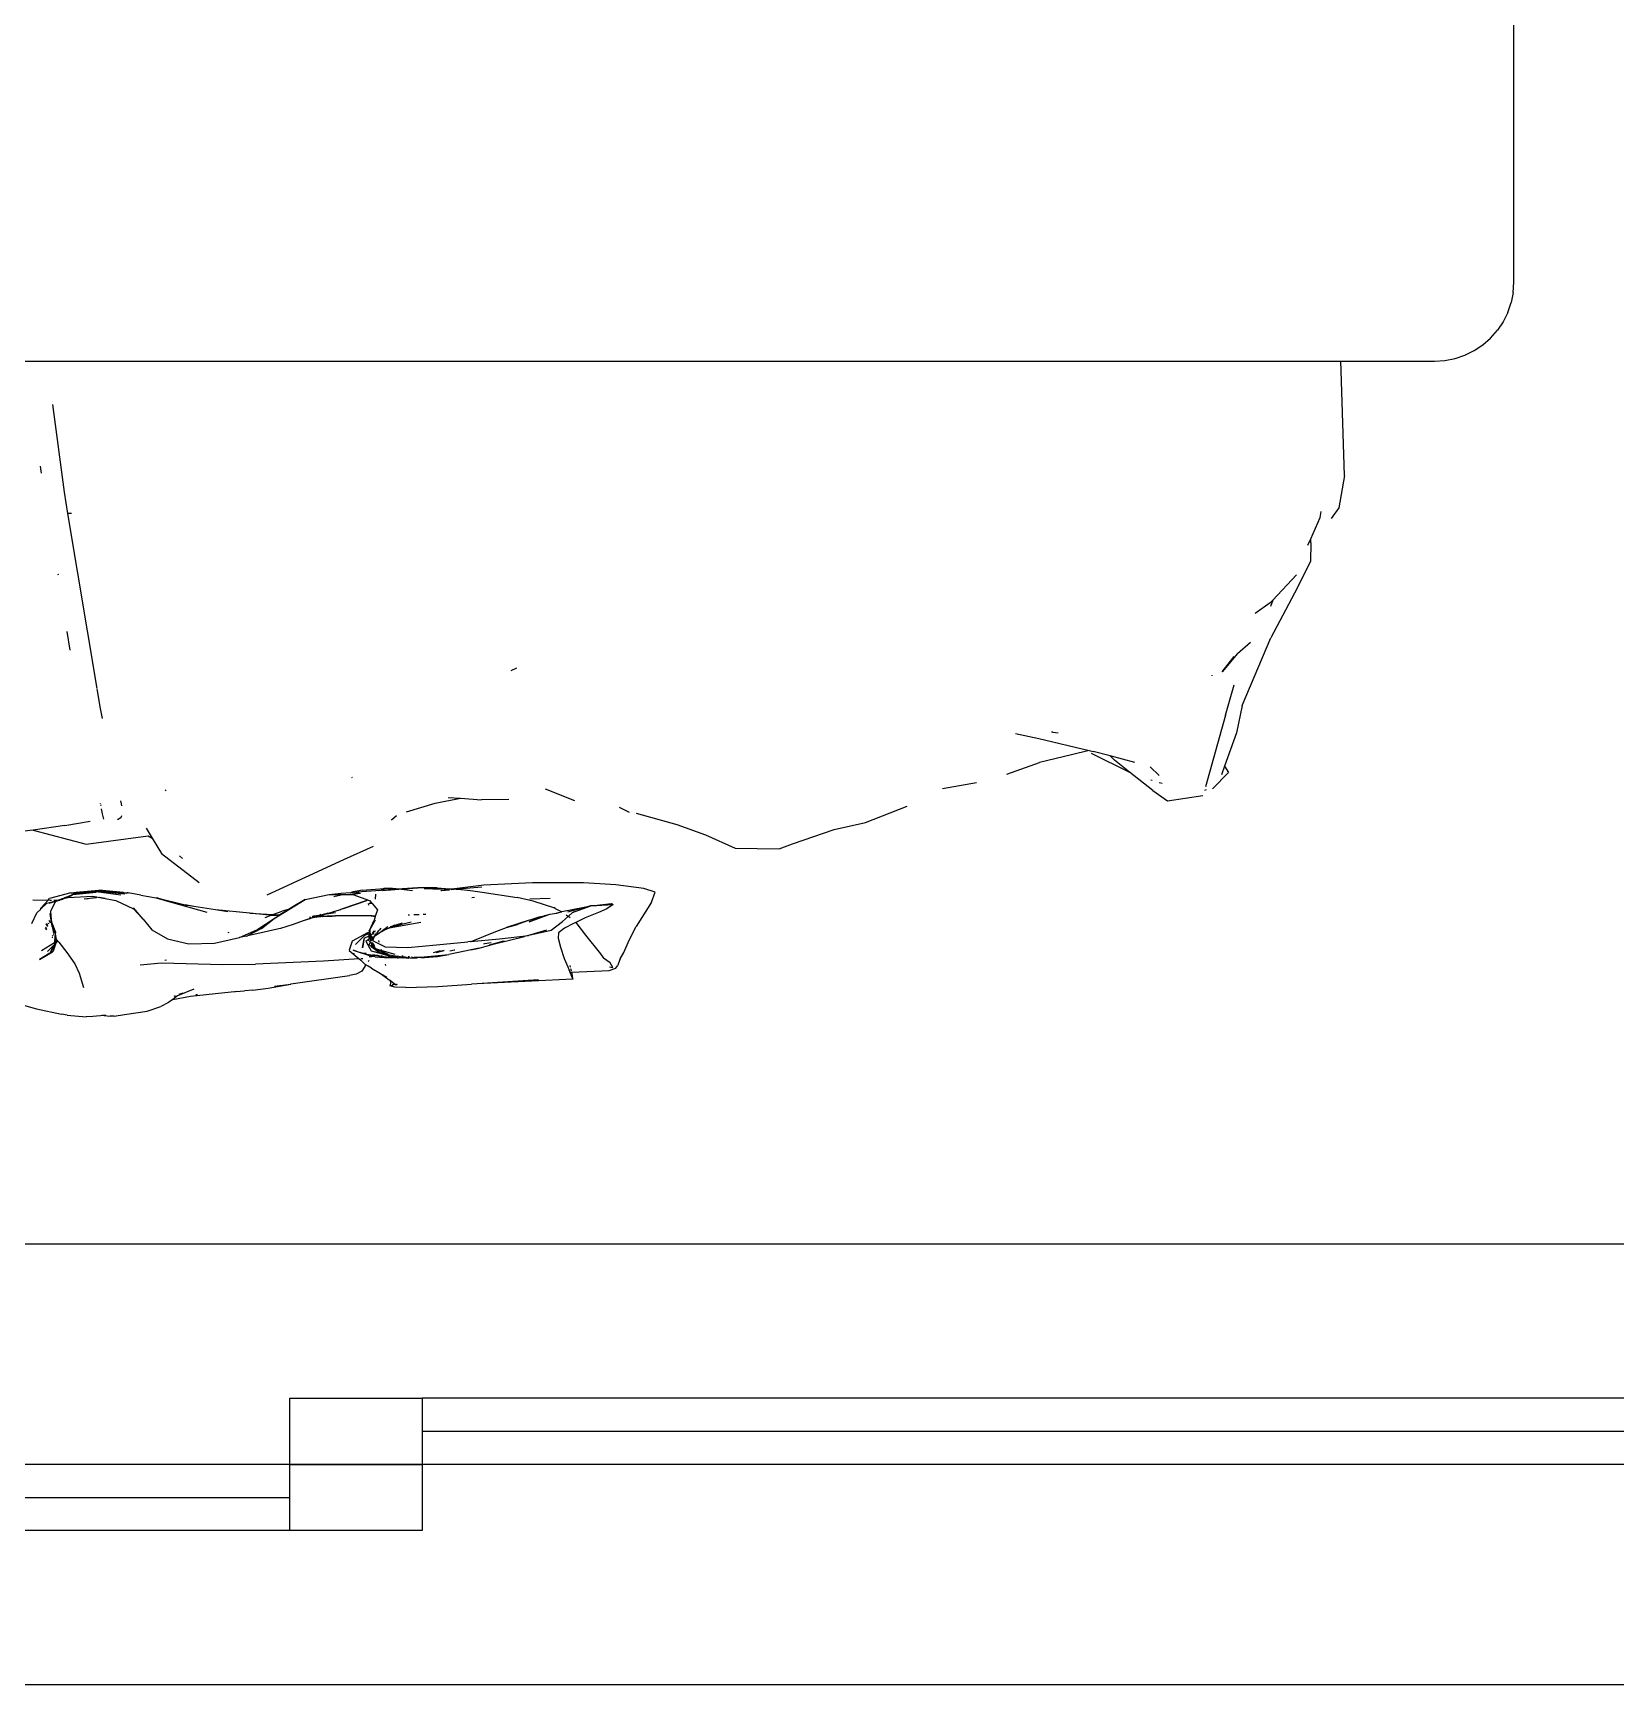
# Model space of a CAD drawing. Header units: millimetres. Extents: x -41292 to 298682, y -22072 to 33155.
# Drawn here: x 35848 to 36566, y 2681 to 3429 of the extents above; entities that cross this region are included whole.
import ezdxf

# ---------------------------------------------------------------- set-up
doc = ezdxf.new("R2010")
doc.units = ezdxf.units.MM
doc.layers.add('창호', color=4, linetype='Continuous')
doc.layers.add('틀', color=8, linetype='Continuous')

# ---------------------------------------------------------------- blocks, each defined once
blk = doc.blocks.new('AHSISHEUD')
for p, q in [((37147.05, 20964.56), (37147.05, 21392.78)), ((37146.74, 20959.87), (37145.82, 20955.27)), ((37146.74, 20959.87), (37147.05, 20964.56)), ((37144.31, 20950.82), (37142.23, 20946.61)), ((37144.31, 20950.82), (37145.82, 20955.27)), ((37142.23, 20946.61), (37139.63, 20942.71)), ((37129.09, 20933.48), (37133, 20936.08)), ((37133, 20936.08), (37136.53, 20939.18)), ((37136.53, 20939.18), (37139.63, 20942.71)), ((35982.96, 20928.67), (37059.32, 20928.67)), ((37059.32, 20928.67), (37068.6, 20928.67)), ((37068.85, 20924.38), (37068.6, 20928.67)), ((37068.6, 20928.67), (37111.13, 20928.67)), ((37111.13, 20928.67), (37115.82, 20928.98)), ((37115.82, 20928.98), (37120.43, 20929.89)), ((37120.43, 20929.89), (37124.88, 20931.4)), ((37124.88, 20931.4), (37129.09, 20933.48)), ((37070.3, 20876.83), (37068.85, 20924.38)), ((36489.82, 20869.32), (36484.57, 20909.06)), ((36479.42, 20877.89), (36479, 20881.14)), ((37070.3, 20876.83), (37067.76, 20862.29)), ((36491.42, 20859.68), (36489.82, 20869.32)), ((37067.76, 20862.29), (37064.2, 20857.37)), ((36493.06, 20859.68), (36491.42, 20859.68)), ((36504.64, 20780.32), (36491.42, 20859.68)), ((37054.96, 20848.23), (37059.3, 20857.79)), ((37059.3, 20857.79), (37059.72, 20860.58)), ((37053.64, 20845.34), (37054.96, 20848.23)), ((37055.02, 20846.43), (37054.9, 20838.03)), ((37055.02, 20846.43), (37054.96, 20848.23)), ((36487.13, 20831.67), (36487.05, 20832.19)), ((37048.52, 20831.84), (37037.83, 20820.42)), ((37054.9, 20838.03), (37048.94, 20826.05)), ((37048.94, 20826.05), (37036.95, 20803.31)), ((37036.63, 20819.15), (37029.77, 20814.37)), ((37037.83, 20820.42), (37036.63, 20819.15)), ((37037.83, 20820.42), (37036.78, 20817.52)), ((36492.46, 20797.72), (36491.13, 20806.2)), ((37021.8, 20796.25), (37027.64, 20801.39)), ((37023.9, 20772.65), (37036.95, 20803.31)), ((37021.73, 20796.13), (37014.83, 20787.85)), ((37014.83, 20787.85), (37020.23, 20794.87)), ((37021.73, 20796.13), (37021.8, 20796.25)), ((36692.48, 20788.46), (36694.98, 20789.65)), ((37010.23, 20786.08), (37010.34, 20786.39)), ((36504.78, 20779.49), (36504.69, 20780.02)), ((36506.02, 20772.05), (36504.78, 20779.49)), ((37016.32, 20768.27), (37020.31, 20782.02)), ((36507.19, 20766.78), (36506.02, 20772.05)), ((37023.9, 20772.65), (37021.39, 20760.26)), ((37016.32, 20768.27), (37007.24, 20735.72)), ((36921.14, 20759.9), (36931.74, 20757.69)), ((36931.74, 20757.69), (36954.48, 20752.27)), ((36938.09, 20760.61), (36937.49, 20760.58)), ((36938.09, 20760.61), (36940.43, 20760.22)), ((37021.39, 20760.26), (37015.93, 20745.07)), ((36946.46, 20750.33), (36931.96, 20746.75)), ((36954.48, 20752.27), (36946.46, 20750.33)), ((36954.48, 20752.27), (36956.4, 20751.82)), ((36955.39, 20751.09), (36972.8, 20742.49)), ((36963.98, 20749.81), (36956.4, 20751.82)), ((36963.98, 20749.81), (36966.04, 20747.82)), ((36975.19, 20746.84), (36963.98, 20749.81)), ((36917.15, 20741.53), (36931.96, 20746.75)), ((36972.8, 20742.49), (36966.04, 20747.82)), ((36983.41, 20734.11), (36972.8, 20742.49)), ((36982.12, 20744.81), (36986.28, 20740.88)), ((37017.71, 20742.3), (37010.37, 20734.82)), ((37015.93, 20745.07), (37014.52, 20741.14)), ((37015.93, 20745.07), (37017.71, 20742.3)), ((36535.55, 20734.37), (36536.02, 20734.12)), ((36620.16, 20739.96), (36620.53, 20740.11)), ((36707.82, 20734.86), (36721.21, 20729.51)), ((36887.94, 20734.95), (36903.48, 20737.69)), ((36982.54, 20738.9), (36983.11, 20738.73)), ((36983.41, 20734.11), (36989.97, 20729.45)), ((36986.31, 20737.8), (36987.55, 20737.43)), ((37007.63, 20734.37), (37006.74, 20734.15)), ((36506.24, 20728.1), (36506.2, 20728.28)), ((36506.44, 20727.11), (36506.32, 20727.68)), ((36515.75, 20728.13), (36515.46, 20729.42)), ((36515.95, 20727.2), (36515.75, 20728.13)), ((36644.95, 20724.46), (36657.94, 20728.37)), ((36657.94, 20728.37), (36669.39, 20730.56)), ((36663.81, 20730.97), (36669.39, 20730.56)), ((36669.39, 20730.56), (36679.04, 20729.85)), ((36691.31, 20730.07), (36679.04, 20729.85)), ((36741.46, 20726.6), (36745.87, 20724.32)), ((36853.05, 20719.63), (36872.04, 20726.97)), ((36989.97, 20729.45), (37006.01, 20731.83)), ((36490.08, 20718.26), (36501.45, 20720.28)), ((36507.19, 20723.57), (36506.73, 20725.76)), ((36507.7, 20721.13), (36507.19, 20723.57)), ((36515.5, 20721.76), (36513.99, 20720.76)), ((36515.75, 20722.66), (36515.5, 20721.76)), ((36640.48, 20722.69), (36638.23, 20720.6)), ((36638.63, 20721.06), (36638.23, 20720.6)), ((36749.15, 20723.78), (36767.57, 20718.72)), ((36767.57, 20718.72), (36780.47, 20714.05)), ((36838.82, 20716.48), (36853.05, 20719.63)), ((36475.68, 20716.18), (36471.77, 20715.61)), ((36490.08, 20718.26), (36475.68, 20716.18)), ((36475.68, 20716.18), (36499.78, 20709.82)), ((36499.78, 20709.82), (36527.83, 20713.61)), ((36526.91, 20716.99), (36529.66, 20712.5)), ((36527.83, 20713.61), (36529.66, 20712.5)), ((36529.66, 20712.5), (36533.93, 20705.53)), ((36780.47, 20714.05), (36793.96, 20708)), ((36820.04, 20710), (36838.82, 20716.48)), ((36533.93, 20705.53), (36550.93, 20692.43)), ((36543.42, 20703.34), (36542.04, 20704.53)), ((36616.54, 20702.87), (36630.02, 20708.9)), ((36793.96, 20708), (36813.97, 20707.64)), ((36813.97, 20707.64), (36820.04, 20710)), ((36581.74, 20686.76), (36616.54, 20702.87)), ((36505.08, 20688.57), (36493.16, 20687.62)), ((36495.23, 20687.97), (36505.43, 20688.88)), ((36495.23, 20687.97), (36505.29, 20688.76)), ((36501, 20688.18), (36505.08, 20688.57)), ((36505.16, 20688.57), (36505.03, 20688.47)), ((36505.08, 20688.57), (36505.16, 20688.57)), ((36505.2, 20688.59), (36505.16, 20688.57)), ((36505.2, 20688.59), (36518.09, 20687.51)), ((36505.2, 20688.59), (36508.5, 20688.21)), ((36516.58, 20687.89), (36505.43, 20688.88)), ((36624.81, 20688.88), (36620.15, 20687.98)), ((36624.57, 20688.27), (36631.01, 20688.81)), ((36624.81, 20688.88), (36634.86, 20689.75)), ((36631.01, 20688.81), (36633.66, 20689)), ((36632.42, 20688.76), (36632.35, 20688.76)), ((36632.42, 20688.76), (36633.54, 20688.92)), ((36633.28, 20688.73), (36633.23, 20688.73)), ((36639.8, 20689.37), (36633.28, 20688.73)), ((36633.54, 20688.92), (36633.28, 20688.73)), ((36633.54, 20688.92), (36634.61, 20689.07)), ((36633.66, 20689), (36633.54, 20688.92)), ((36634.86, 20689.75), (36633.66, 20689)), ((36633.66, 20689), (36634.61, 20689.07)), ((36634.05, 20688.71), (36639.8, 20689.37)), ((36634.61, 20689.07), (36639.8, 20689.37)), ((36638.66, 20689.63), (36634.86, 20689.75)), ((36636.08, 20688.89), (36639.8, 20689.37)), ((36636.08, 20688.89), (36641.55, 20689.32)), ((36640.29, 20689.46), (36638.66, 20689.63)), ((36640.29, 20689.46), (36639.8, 20689.37)), ((36640.63, 20689.42), (36639.8, 20689.37)), ((36640.36, 20689.45), (36640.29, 20689.46)), ((36640.36, 20689.45), (36641.3, 20689.56)), ((36640.63, 20689.42), (36640.36, 20689.45)), ((36650.03, 20689.98), (36640.63, 20689.42)), ((36641.55, 20689.32), (36640.63, 20689.42)), ((36641.3, 20689.56), (36650.03, 20689.98)), ((36641.55, 20689.32), (36650.03, 20689.98)), ((36647.71, 20688.65), (36641.55, 20689.32)), ((36658.9, 20689.92), (36650.03, 20689.98)), ((36656.93, 20689.6), (36653.01, 20689.51)), ((36661.7, 20689.47), (36653.01, 20689.51)), ((36656.93, 20689.6), (36661.29, 20689.53)), ((36658.9, 20689.92), (36666.46, 20689.44)), ((36660.83, 20688.68), (36660.57, 20688.66)), ((36663.94, 20689.1), (36660.83, 20688.68)), ((36664.53, 20689), (36660.83, 20688.68)), ((36661.84, 20689.52), (36666.46, 20689.44)), ((36666.46, 20689.44), (36662.29, 20689.46)), ((36666.46, 20689.44), (36664.45, 20689.17)), ((36668.03, 20689.31), (36665.22, 20689.07)), ((36666.46, 20689.44), (36666.73, 20689.48)), ((36679.98, 20691.27), (36666.73, 20689.48)), ((36666.73, 20689.48), (36667.46, 20689.43)), ((36667.46, 20689.43), (36668.35, 20689.34)), ((36679.13, 20690.29), (36668.35, 20689.34)), ((36668.35, 20689.34), (36674.02, 20688.73)), ((36674.02, 20688.73), (36679.22, 20688.08)), ((36702.11, 20692.3), (36679.98, 20691.27)), ((36725.2, 20692.2), (36702.11, 20692.3)), ((36739.92, 20691.42), (36725.2, 20692.2)), ((36752.63, 20689.61), (36739.92, 20691.42)), ((36757.68, 20688.06), (36752.63, 20689.61)), ((36475.55, 20684.5), (36482.5, 20684.44)), ((36479.18, 20680.41), (36481.9, 20682.98)), ((36479.2, 20680.82), (36482.5, 20684.44)), ((36481.9, 20682.98), (36486.14, 20684.17)), ((36482.5, 20684.44), (36483.08, 20685.08)), ((36482.5, 20684.44), (36482.61, 20684.44)), ((36482.87, 20683.06), (36489, 20684.92)), ((36482.87, 20683.06), (36486.14, 20684.17)), ((36492.83, 20687.75), (36483.08, 20685.08)), ((36483.15, 20684.43), (36483.99, 20684.42)), ((36485.7, 20683.61), (36483.47, 20679.21)), ((36484.98, 20684.42), (36486.8, 20684.4)), ((36485.7, 20683.61), (36485.12, 20683.38)), ((36487.66, 20684.39), (36485.7, 20683.61)), ((36486.14, 20684.17), (36486.8, 20684.4)), ((36486.8, 20684.4), (36489.82, 20685.43)), ((36486.8, 20684.4), (36489.48, 20685.11)), ((36489, 20684.92), (36487.66, 20684.39)), ((36487.66, 20684.39), (36487.8, 20684.39)), ((36489, 20684.92), (36489.48, 20685.11)), ((36493.2, 20686.58), (36489.48, 20685.11)), ((36489.48, 20685.11), (36491.36, 20685.64)), ((36489.82, 20685.43), (36493.27, 20686.89)), ((36490.76, 20685.75), (36489.82, 20685.43)), ((36490.76, 20685.75), (36493.55, 20686.92)), ((36490.76, 20685.75), (36493.2, 20686.58)), ((36491.36, 20685.64), (36502.79, 20686.21)), ((36492.83, 20687.75), (36492.87, 20687.76)), ((36492.87, 20687.76), (36493, 20687.79)), ((36493, 20687.79), (36495.23, 20687.97)), ((36501, 20688.18), (36493.16, 20687.62)), ((36493.2, 20686.58), (36493.55, 20686.92)), ((36493.27, 20686.89), (36493.55, 20686.92)), ((36505.03, 20688.47), (36493.47, 20687.45)), ((36493.47, 20687.45), (36501, 20688.18)), ((36493.55, 20686.92), (36493.59, 20686.94)), ((36504.27, 20688.17), (36493.59, 20686.94)), ((36493.59, 20686.94), (36504.18, 20688.08)), ((36498.82, 20684.93), (36504.33, 20685.54)), ((36504.33, 20685.54), (36499.7, 20684.89)), ((36505.03, 20688.47), (36501, 20688.18)), ((36502.79, 20686.21), (36508.31, 20685.13)), ((36515.42, 20686.71), (36504.27, 20688.17)), ((36504.54, 20685.54), (36504.33, 20685.54)), ((36506.74, 20688.34), (36505.03, 20688.47)), ((36508.31, 20685.13), (36505.53, 20685.58)), ((36506.74, 20688.34), (36507.65, 20688.22)), ((36508.31, 20685.13), (36513.17, 20684.19)), ((36518.09, 20687.51), (36508.5, 20688.21)), ((36508.5, 20688.21), (36517.25, 20687.29)), ((36513.17, 20684.19), (36521.19, 20680.42)), ((36516.58, 20687.89), (36518.4, 20687.78)), ((36518.71, 20687.7), (36518.35, 20687.73)), ((36518.4, 20687.78), (36518.71, 20687.7)), ((36524.54, 20686.66), (36518.71, 20687.7)), ((36524.54, 20686.66), (36531.38, 20685.43)), ((36531.38, 20685.43), (36531.74, 20685.39)), ((36531.38, 20685.43), (36537.58, 20683.67)), ((36531.74, 20685.39), (36544.59, 20682.34)), ((36537.58, 20683.67), (36531.74, 20685.39)), ((36537.77, 20683.61), (36537.58, 20683.67)), ((36537.77, 20683.61), (36538.05, 20683.58)), ((36538.05, 20683.58), (36538.26, 20683.52)), ((36538.26, 20683.52), (36554.41, 20678.89)), ((36540.65, 20683.08), (36538.26, 20683.52)), ((36541.16, 20682.95), (36540.65, 20683.08)), ((36548.52, 20681.59), (36544.59, 20682.34)), ((36544.59, 20682.34), (36545.79, 20682.05)), ((36548.52, 20681.59), (36545.79, 20682.05)), ((36558.28, 20680.06), (36548.52, 20681.59)), ((36585, 20676.02), (36599.06, 20684.68)), ((36599.06, 20684.68), (36592.72, 20680.97)), ((36599.06, 20684.68), (36609.85, 20686.93)), ((36609.85, 20686.93), (36615.33, 20687.51)), ((36609.85, 20686.93), (36619.6, 20686.96)), ((36612.08, 20686.1), (36615.29, 20686.85)), ((36615.33, 20687.51), (36619.65, 20687.87)), ((36626.91, 20684.25), (36615.92, 20680.47)), ((36617.34, 20680.88), (36626.91, 20684.25)), ((36619.63, 20686.97), (36619.6, 20686.96)), ((36619.63, 20686.97), (36624.18, 20687.6)), ((36623.03, 20687.51), (36619.63, 20686.97)), ((36619.63, 20686.97), (36620.62, 20686.97)), ((36619.65, 20687.87), (36624.57, 20688.27)), ((36619.65, 20687.87), (36620.15, 20687.98)), ((36620.62, 20686.97), (36628.23, 20684.28)), ((36623.7, 20687.6), (36623.03, 20687.51)), ((36627.94, 20682.18), (36627.77, 20682.82)), ((36629.38, 20682.89), (36627.96, 20682.9)), ((36628.12, 20682.98), (36629.07, 20683.15)), ((36628.23, 20684.28), (36629.16, 20683.16)), ((36629.07, 20683.15), (36629.16, 20683.16)), ((36629.16, 20683.16), (36629.38, 20682.89)), ((36629.38, 20682.89), (36631.75, 20680)), ((36630.93, 20687.06), (36630.75, 20684.88)), ((36674.52, 20685.65), (36675.87, 20685.71)), ((36679.22, 20688.08), (36695.1, 20685.57)), ((36702.4, 20683.95), (36695.1, 20685.57)), ((36710.12, 20685.17), (36700.93, 20684.88)), ((36712.15, 20680.79), (36702.4, 20683.95)), ((36712.4, 20680.66), (36712.27, 20681.2)), ((36725.45, 20681.12), (36715.37, 20679.09)), ((36719.72, 20679.58), (36725.45, 20681.12)), ((36720.29, 20678.8), (36728.52, 20681.88)), ((36726.15, 20681.26), (36725.45, 20681.12)), ((36726.15, 20681.26), (36728.6, 20681.97)), ((36728.52, 20681.88), (36738.62, 20682.42)), ((36728.52, 20681.88), (36729.99, 20682.03)), ((36728.6, 20681.97), (36729.99, 20682.03)), ((36729.99, 20682.03), (36737.86, 20682.85)), ((36729.99, 20682.03), (36738.62, 20682.42)), ((36738.62, 20682.42), (36735.83, 20680.5)), ((36737.86, 20682.85), (36738.62, 20682.42)), ((36756.1, 20683.51), (36749.18, 20672.47)), ((36756.1, 20683.51), (36757.68, 20688.06)), ((36475, 20673.78), (36477.4, 20678.72)), ((36477.4, 20678.72), (36479.09, 20680.32)), ((36479.01, 20680), (36479.09, 20680.32)), ((36479.09, 20680.32), (36479.2, 20680.82)), ((36479.09, 20680.32), (36479.18, 20680.41)), ((36479.16, 20680.12), (36479.18, 20680.41)), ((36479.18, 20680.41), (36479.2, 20680.82)), ((36479.82, 20680.67), (36479.83, 20680.64)), ((36481.48, 20673.63), (36482.2, 20672.48)), ((36482.35, 20672.94), (36481.73, 20673.84)), ((36482.44, 20673.9), (36482.58, 20673.64)), ((36482.53, 20673.91), (36482.48, 20673.9)), ((36482.53, 20673.91), (36482.62, 20673.75)), ((36482.61, 20673.71), (36482.62, 20673.75)), ((36483.52, 20674.1), (36482.91, 20675.23)), ((36482.91, 20675.23), (36483.45, 20674.09)), ((36483.35, 20678.39), (36483.33, 20678.31)), ((36483.95, 20674.2), (36483.33, 20678.31)), ((36483.33, 20678.31), (36483.82, 20675.62)), ((36483.47, 20679.21), (36483.82, 20675.62)), ((36483.82, 20675.62), (36483.95, 20674.2)), ((36483.82, 20675.62), (36483.96, 20674.75)), ((36483.96, 20674.75), (36483.95, 20674.2)), ((36484.34, 20672.61), (36483.95, 20674.2)), ((36485.92, 20669.7), (36483.96, 20674.75)), ((36483.96, 20674.75), (36484.48, 20672.35)), ((36525.51, 20675.74), (36521.19, 20680.87)), ((36521.19, 20680.42), (36525.51, 20675.74)), ((36525.51, 20675.74), (36529.53, 20670.97)), ((36564.01, 20679.16), (36558.28, 20680.06)), ((36573.89, 20678.49), (36558.28, 20680.06)), ((36582.73, 20677.6), (36573.89, 20678.49)), ((36573.89, 20678.49), (36584.4, 20677.87)), ((36577.09, 20670.98), (36585, 20676.02)), ((36577.9, 20671.35), (36585, 20676.02)), ((36579.21, 20671.56), (36585, 20676.02)), ((36580.84, 20676.6), (36583.6, 20677.58)), ((36582.73, 20677.6), (36583.6, 20677.58)), ((36583.6, 20677.58), (36584.4, 20677.87)), ((36583.6, 20677.58), (36587.31, 20677.5)), ((36584.4, 20677.87), (36588.63, 20679.37)), ((36584.4, 20677.87), (36587.59, 20677.68)), ((36587.31, 20677.5), (36585, 20676.02)), ((36587.31, 20677.5), (36587.59, 20677.68)), ((36591.81, 20680.39), (36587.59, 20677.68)), ((36591.81, 20680.39), (36588.63, 20679.37)), ((36592.72, 20680.97), (36591.81, 20680.39)), ((36598.12, 20674.96), (36593.58, 20673.33)), ((36602.7, 20676.6), (36598.12, 20674.96)), ((36601.16, 20675.96), (36598.12, 20674.96)), ((36601.53, 20676.52), (36600.97, 20676.49)), ((36601.44, 20676.04), (36601.16, 20675.96)), ((36603.82, 20676.67), (36601.44, 20676.04)), ((36603.42, 20676.65), (36601.44, 20676.04)), ((36602.25, 20677.03), (36602.22, 20677.02)), ((36602.25, 20677.03), (36602.33, 20677.03)), ((36602.73, 20677.1), (36602.33, 20677.03)), ((36602.33, 20677.03), (36603.33, 20677.04)), ((36602.4, 20677.09), (36602.43, 20677.11)), ((36602.43, 20677.11), (36602.73, 20677.1)), ((36602.55, 20677.16), (36602.62, 20677.17)), ((36602.57, 20677.17), (36602.62, 20677.17)), ((36602.62, 20677.17), (36604.68, 20677.42)), ((36602.62, 20677.17), (36602.73, 20677.1)), ((36603.92, 20677.04), (36602.7, 20676.6)), ((36603.23, 20676.63), (36602.7, 20676.6)), ((36602.73, 20677.1), (36603.01, 20677.1)), ((36602.8, 20677.26), (36605.4, 20677.62)), ((36603.15, 20677.12), (36603.01, 20677.1)), ((36603.15, 20677.12), (36603.35, 20677.15)), ((36603.35, 20677.15), (36603.44, 20677.15)), ((36603.42, 20676.65), (36604.94, 20677.11)), ((36603.82, 20676.67), (36603.42, 20676.65)), ((36603.47, 20677.17), (36603.44, 20677.15)), ((36603.44, 20677.15), (36603.54, 20677.1)), ((36603.64, 20677.17), (36603.47, 20677.17)), ((36603.54, 20677.1), (36603.67, 20677.13)), ((36603.64, 20677.17), (36603.79, 20677.17)), ((36603.67, 20677.13), (36603.64, 20677.17)), ((36610.54, 20677.11), (36603.82, 20676.67)), ((36604.04, 20676.73), (36603.82, 20676.67)), ((36604.06, 20677.09), (36603.92, 20677.04)), ((36603.92, 20677.04), (36604.48, 20677.04)), ((36604.04, 20676.73), (36605.15, 20677.08)), ((36604.06, 20677.09), (36604.27, 20677.17)), ((36604.06, 20677.09), (36604.48, 20677.04)), ((36605.14, 20677.48), (36604.27, 20677.17)), ((36604.27, 20677.17), (36604.65, 20677.16)), ((36604.61, 20677.08), (36604.27, 20677.17)), ((36604.48, 20677.04), (36604.61, 20677.08)), ((36604.7, 20677.11), (36604.61, 20677.08)), ((36604.65, 20677.16), (36604.88, 20677.17)), ((36604.65, 20677.16), (36604.86, 20677.16)), ((36605.19, 20677.18), (36604.94, 20677.11)), ((36605.15, 20677.08), (36604.94, 20677.11)), ((36605.65, 20677.66), (36605.14, 20677.48)), ((36605.14, 20677.48), (36605.9, 20677.57)), ((36605.22, 20677.1), (36605.15, 20677.08)), ((36607.58, 20678.05), (36605.19, 20677.18)), ((36605.19, 20677.18), (36605.42, 20677.16)), ((36605.22, 20677.1), (36605.42, 20677.16)), ((36606.92, 20677.06), (36605.22, 20677.1)), ((36605.42, 20677.16), (36605.52, 20677.19)), ((36605.52, 20677.19), (36607.57, 20677.83)), ((36605.52, 20677.19), (36612.42, 20677.42)), ((36605.52, 20677.19), (36610.54, 20677.11)), ((36606.15, 20677.84), (36605.65, 20677.66)), ((36605.65, 20677.66), (36606.71, 20677.81)), ((36605.9, 20677.57), (36606.71, 20677.81)), ((36606.31, 20677.64), (36605.9, 20677.57)), ((36607.58, 20678.05), (36606.71, 20677.81)), ((36606.92, 20677.06), (36610.54, 20677.11)), ((36607.57, 20677.83), (36607.09, 20677.76)), ((36607.57, 20677.83), (36614.99, 20680.15)), ((36612.74, 20678.65), (36607.57, 20677.83)), ((36607.58, 20678.05), (36609.5, 20678.67)), ((36610.54, 20677.11), (36610.63, 20677.11)), ((36610.63, 20677.11), (36611.13, 20677.15)), ((36611.13, 20677.15), (36611.17, 20677.16)), ((36611.17, 20677.16), (36611.25, 20677.15)), ((36611.25, 20677.15), (36612.7, 20677.25)), ((36617.99, 20677.23), (36611.25, 20677.15)), ((36612.45, 20679.47), (36615.13, 20680.24)), ((36621.17, 20677.3), (36612.7, 20677.25)), ((36615.13, 20680.24), (36614.99, 20680.15)), ((36615.92, 20680.47), (36615.13, 20680.24)), ((36615.92, 20680.47), (36617.34, 20680.88)), ((36621.17, 20677.3), (36617.99, 20677.23)), ((36622.11, 20677.29), (36621.17, 20677.3)), ((36622.89, 20677.31), (36622.11, 20677.29)), ((36629.3, 20677.35), (36622.89, 20677.31)), ((36628.28, 20670.9), (36630.91, 20675.42)), ((36628.28, 20670.9), (36630.24, 20675.29)), ((36629.3, 20677.35), (36629.26, 20677.49)), ((36629.46, 20676.77), (36629.3, 20677.35)), ((36629.37, 20677.35), (36629.3, 20677.35)), ((36629.37, 20677.35), (36630.14, 20677.37)), ((36630.14, 20677.52), (36630.14, 20677.48)), ((36630.14, 20677.48), (36630.14, 20677.37)), ((36630.14, 20677.37), (36630.91, 20677.39)), ((36630.14, 20677.37), (36630.14, 20676.78)), ((36630.91, 20677.39), (36630.24, 20675.29)), ((36631.75, 20680), (36630.91, 20677.39)), ((36637.03, 20671.9), (36651.44, 20674.37)), ((36643.05, 20673.92), (36637.77, 20672.28)), ((36647.02, 20674.35), (36638.75, 20672.38)), ((36643.05, 20673.92), (36638.75, 20672.38)), ((36647.02, 20674.35), (36639.15, 20672.39)), ((36645.79, 20677.8), (36646.37, 20677.82)), ((36648.24, 20677.87), (36650.68, 20677.94)), ((36652.49, 20677.99), (36653.77, 20678.03)), ((36700.65, 20675.28), (36690.29, 20672.02)), ((36700.65, 20675.28), (36695.25, 20673.44)), ((36700.63, 20674.53), (36710.03, 20678.08)), ((36708.03, 20677.4), (36700.63, 20674.53)), ((36700.65, 20675.28), (36705.19, 20676.82)), ((36705.19, 20676.82), (36708.03, 20677.4)), ((36708.03, 20677.4), (36710.03, 20678.08)), ((36710.03, 20678.08), (36713.05, 20678.53)), ((36710.54, 20670.84), (36715.75, 20674.71)), ((36712.15, 20680.79), (36712.4, 20680.66)), ((36712.4, 20680.66), (36715.37, 20679.09)), ((36713.2, 20678.57), (36713.05, 20678.53)), ((36713.2, 20678.57), (36715.19, 20679.05)), ((36714.62, 20678.78), (36713.2, 20678.57)), ((36714.62, 20678.78), (36714.65, 20678.79)), ((36715.37, 20679.09), (36715.19, 20679.05)), ((36715.75, 20674.71), (36718.4, 20677.1)), ((36720.66, 20673.83), (36716.63, 20671.69)), ((36717.42, 20677.77), (36718.01, 20677.37)), ((36718.19, 20679.17), (36719.72, 20679.58)), ((36718.4, 20677.1), (36720.29, 20678.8)), ((36718.4, 20677.1), (36719.13, 20676.6)), ((36719.72, 20679.58), (36721.04, 20679.78)), ((36721.73, 20674.33), (36720.66, 20673.83)), ((36724.44, 20675.59), (36721.73, 20674.33)), ((36721.73, 20674.33), (36726.09, 20668.55)), ((36725.96, 20676.36), (36724.44, 20675.59)), ((36728.22, 20677.23), (36725.96, 20676.36)), ((36732.07, 20678.85), (36728.22, 20677.23)), ((36735.83, 20680.5), (36732.07, 20678.85)), ((36481.27, 20671.56), (36481.69, 20670.98)), ((36481.72, 20671.05), (36481.28, 20671.64)), ((36481.33, 20672.17), (36481.33, 20672.11)), ((36481.87, 20671.51), (36481.33, 20672.11)), ((36481.33, 20672.11), (36481.89, 20671.56)), ((36484.24, 20667.42), (36484.35, 20667.27)), ((36484.4, 20667.42), (36484.29, 20667.57)), ((36484.48, 20672.35), (36484.34, 20672.61)), ((36484.53, 20671.83), (36484.34, 20672.61)), ((36485.66, 20670.19), (36484.48, 20672.35)), ((36484.48, 20672.35), (36484.65, 20671.58)), ((36484.49, 20668.26), (36484.61, 20668.01)), ((36484.66, 20668.14), (36484.51, 20668.33)), ((36484.53, 20671.83), (36484.65, 20671.58)), ((36485.11, 20669.41), (36484.53, 20671.83)), ((36484.72, 20668.32), (36484.56, 20668.5)), ((36484.74, 20668.37), (36484.58, 20668.55)), ((36484.65, 20671.58), (36485.44, 20669.91)), ((36484.65, 20671.58), (36485.11, 20669.41)), ((36484.73, 20669.08), (36484.89, 20668.78)), ((36484.77, 20669.2), (36484.89, 20668.78)), ((36485.05, 20669.38), (36485.08, 20669.31)), ((36485.44, 20669.91), (36485.44, 20669.53)), ((36485.49, 20665.95), (36485.54, 20666.08)), ((36485.51, 20666.14), (36485.58, 20666.45)), ((36485.51, 20666.14), (36485.54, 20666.08)), ((36485.54, 20666.08), (36485.72, 20665.71)), ((36485.55, 20666.52), (36485.64, 20667.29)), ((36485.55, 20666.52), (36485.58, 20666.45)), ((36485.58, 20666.45), (36485.88, 20665.41)), ((36485.65, 20667.33), (36485.64, 20667.29)), ((36485.7, 20667.27), (36485.64, 20667.29)), ((36485.65, 20667.36), (36485.7, 20667.67)), ((36485.65, 20667.36), (36485.65, 20667.33)), ((36485.7, 20667.27), (36485.65, 20667.33)), ((36485.75, 20669.64), (36485.66, 20670.19)), ((36485.69, 20667.71), (36485.85, 20669.08)), ((36485.69, 20667.71), (36485.7, 20667.67)), ((36485.7, 20667.67), (36485.98, 20666.94)), ((36485.75, 20667.17), (36485.7, 20667.27)), ((36485.98, 20666.94), (36485.75, 20667.17)), ((36485.75, 20667.17), (36486.26, 20666.22)), ((36485.85, 20669.08), (36485.92, 20669.7)), ((36486.25, 20666.64), (36485.85, 20669.08)), ((36485.98, 20666.94), (36486.01, 20666.89)), ((36486.25, 20666.64), (36486.01, 20666.89)), ((36486.01, 20666.89), (36486.26, 20666.22)), ((36486.26, 20666.61), (36486.25, 20666.64)), ((36487.31, 20665.43), (36486.26, 20666.61)), ((36486.35, 20666.06), (36486.26, 20666.61)), ((36486.26, 20666.22), (36486.35, 20666.06)), ((36529.53, 20670.97), (36536.62, 20666.92)), ((36536.62, 20666.92), (36546.24, 20664.59)), ((36557.86, 20664.97), (36569.18, 20667.43)), ((36563.87, 20669.58), (36563.79, 20669.55)), ((36564.4, 20669.71), (36564.02, 20669.56)), ((36569.26, 20667.47), (36569.18, 20667.43)), ((36569.26, 20667.47), (36577.09, 20670.98)), ((36572.27, 20668.13), (36569.26, 20667.47)), ((36572.27, 20668.13), (36572.79, 20668.25)), ((36579.21, 20671.56), (36572.79, 20668.25)), ((36578.43, 20669.48), (36572.79, 20668.25)), ((36575.81, 20670.17), (36577.09, 20670.98)), ((36577.09, 20670.98), (36577.9, 20671.35)), ((36584.35, 20670.87), (36578.43, 20669.48)), ((36587.82, 20671.62), (36584.35, 20670.87)), ((36593.58, 20673.33), (36587.82, 20671.62)), ((36620.46, 20665.99), (36627.45, 20669.74)), ((36625.99, 20668.38), (36621.84, 20664.36)), ((36625.78, 20667.22), (36624.96, 20662.74)), ((36624.96, 20662.74), (36625.8, 20666.91)), ((36625.78, 20667.22), (36628.09, 20668.3)), ((36625.78, 20667.22), (36625.8, 20666.91)), ((36625.99, 20668.38), (36626, 20668.42)), ((36626.06, 20668.44), (36626, 20668.42)), ((36626.3, 20668.68), (36626.06, 20668.44)), ((36628.16, 20669.28), (36626.3, 20668.68)), ((36626.3, 20668.68), (36628.16, 20669.23)), ((36627.97, 20666.7), (36626.58, 20665.65)), ((36627.45, 20669.74), (36628.21, 20669.92)), ((36627.94, 20666.19), (36627.97, 20666.7)), ((36627.94, 20666.19), (36628.6, 20665.32)), ((36627.97, 20666.7), (36628.09, 20668.3)), ((36628.08, 20670.53), (36628.09, 20670.61)), ((36628.11, 20670.42), (36628.08, 20670.53)), ((36628.09, 20670.61), (36628.16, 20670.72)), ((36628.09, 20668.3), (36628.16, 20669.23)), ((36628.21, 20669.92), (36628.11, 20670.42)), ((36628.11, 20670.42), (36628.23, 20670.22)), ((36628.16, 20670.72), (36628.18, 20670.76)), ((36628.16, 20669.28), (36628.19, 20669.73)), ((36628.16, 20669.23), (36628.16, 20669.28)), ((36628.18, 20670.76), (36628.28, 20670.9)), ((36628.19, 20669.73), (36628.21, 20669.92)), ((36628.54, 20667.18), (36628.19, 20669.73)), ((36628.21, 20669.92), (36628.22, 20670.12)), ((36628.22, 20670.12), (36628.23, 20670.22)), ((36628.22, 20670.12), (36628.35, 20669.86)), ((36628.23, 20670.22), (36628.28, 20670.9)), ((36628.28, 20670.9), (36628.35, 20669.86)), ((36628.35, 20669.86), (36628.36, 20669.73)), ((36628.36, 20669.73), (36628.54, 20667.18)), ((36628.36, 20669.73), (36629.11, 20667.63)), ((36629.11, 20667.63), (36628.54, 20667.18)), ((36629.13, 20667.57), (36628.54, 20667.13)), ((36628.54, 20667.18), (36628.54, 20667.13)), ((36628.54, 20667.13), (36628.62, 20666.01)), ((36629.04, 20666.04), (36628.75, 20666.61)), ((36629.04, 20666.04), (36629.33, 20666.52)), ((36629.43, 20667.88), (36629.11, 20667.63)), ((36629.11, 20667.63), (36629.13, 20667.57)), ((36630.17, 20669.24), (36629.12, 20668.76)), ((36629.13, 20668.79), (36630.17, 20669.24)), ((36629.36, 20667.74), (36629.13, 20667.57)), ((36629.13, 20667.57), (36629.31, 20666.97)), ((36629.33, 20666.99), (36629.31, 20666.97)), ((36629.33, 20666.52), (36629.31, 20666.97)), ((36629.31, 20666.97), (36629.43, 20666.69)), ((36629.33, 20666.99), (36629.97, 20667.71)), ((36629.33, 20666.52), (36629.41, 20666.65)), ((36629.34, 20666.07), (36629.33, 20666.52)), ((36629.43, 20666.69), (36629.41, 20666.65)), ((36629.41, 20666.65), (36629.58, 20666.09)), ((36629.41, 20666.65), (36629.6, 20666.18)), ((36629.43, 20666.69), (36629.92, 20667.49)), ((36629.53, 20669.64), (36629.87, 20669.75)), ((36630.61, 20670.07), (36629.57, 20669.74)), ((36629.6, 20666.18), (36629.58, 20666.09)), ((36629.92, 20667.49), (36629.6, 20666.18)), ((36629.6, 20666.18), (36629.64, 20666.09)), ((36629.64, 20666.09), (36629.68, 20666.07)), ((36629.86, 20666.7), (36629.68, 20666.07)), ((36629.78, 20666.02), (36629.86, 20666.7)), ((36629.83, 20670.3), (36630.86, 20670.54)), ((36630.09, 20667.53), (36629.86, 20666.7)), ((36629.86, 20666.7), (36629.92, 20667.49)), ((36630.03, 20669.8), (36629.87, 20669.75)), ((36629.92, 20667.49), (36629.96, 20667.55)), ((36629.96, 20667.55), (36630.12, 20667.82)), ((36629.96, 20667.55), (36629.97, 20667.71)), ((36630.12, 20667.82), (36629.97, 20667.71)), ((36630.09, 20667.53), (36630.43, 20668.04)), ((36630.18, 20667.86), (36630.09, 20667.53)), ((36630.18, 20667.86), (36630.12, 20667.82)), ((36630.17, 20669.24), (36630.19, 20669.28)), ((36631.07, 20669.04), (36630.18, 20667.86)), ((36630.18, 20667.86), (36630.43, 20668.04)), ((36630.43, 20668.04), (36632.81, 20669.78)), ((36631.07, 20669.04), (36630.65, 20668.72)), ((36631.4, 20669.42), (36631, 20669.11)), ((36631.13, 20669.08), (36631.07, 20669.04)), ((36631.4, 20669.42), (36631.13, 20669.08)), ((36631.45, 20669.46), (36631.4, 20669.42)), ((36631.97, 20670.08), (36631.45, 20669.46)), ((36631.87, 20670.07), (36631.81, 20670.01)), ((36631.87, 20670.07), (36631.97, 20670.08)), ((36631.97, 20670.08), (36632.48, 20670.68)), ((36632.48, 20670.68), (36632.4, 20670.65)), ((36632.67, 20670.96), (36632.48, 20670.68)), ((36632.67, 20670.96), (36632.73, 20670.97)), ((36633.34, 20671.69), (36632.73, 20670.97)), ((36632.81, 20669.78), (36636.45, 20672.44)), ((36632.81, 20669.78), (36636.08, 20671.43)), ((36636.08, 20671.43), (36638.02, 20672.12)), ((36636.08, 20671.43), (36637.03, 20671.9)), ((36638.05, 20672.21), (36637.03, 20671.9)), ((36638.02, 20672.12), (36637.03, 20671.9)), ((36637.03, 20671.9), (36637.28, 20672.03)), ((36637.28, 20672.03), (36637.77, 20672.28)), ((36637.28, 20672.03), (36638.05, 20672.21)), ((36637.77, 20672.28), (36639.63, 20673.22)), ((36639.03, 20672.37), (36638.02, 20672.12)), ((36638.46, 20672.28), (36638.02, 20672.12)), ((36638.46, 20672.28), (36638.05, 20672.21)), ((36638.75, 20672.38), (36638.46, 20672.28)), ((36639.03, 20672.37), (36638.46, 20672.28)), ((36639.15, 20672.39), (36639.03, 20672.37)), ((36673.98, 20665.59), (36687.08, 20666.88)), ((36674.35, 20665.73), (36685.48, 20670.18)), ((36684.88, 20664.61), (36698.51, 20667.9)), ((36685.48, 20670.18), (36690.29, 20672.02)), ((36687.08, 20666.88), (36700.32, 20668.45)), ((36690.29, 20672.02), (36695.25, 20673.44)), ((36700.32, 20668.45), (36698.51, 20667.9)), ((36700.32, 20668.45), (36700.42, 20668.47)), ((36700.42, 20668.47), (36708.61, 20670.91)), ((36700.42, 20668.47), (36710.54, 20670.84)), ((36713.92, 20669.52), (36713.74, 20667.1)), ((36713.74, 20667.1), (36714.72, 20663.07)), ((36716.63, 20671.69), (36713.92, 20669.52)), ((36726.09, 20668.55), (36732.91, 20660.14)), ((36743.47, 20660.75), (36745.87, 20666.29)), ((36745.87, 20666.29), (36749.18, 20672.47)), ((36484.5, 20661.13), (36478.59, 20657.44)), ((36478.59, 20657.44), (36484.47, 20661)), ((36485.28, 20665.09), (36479.41, 20661.38)), ((36484.9, 20663.83), (36482.19, 20661.07)), ((36485.99, 20664.92), (36483.69, 20661.05)), ((36483.69, 20661.05), (36484.9, 20663.83)), ((36484.47, 20661), (36484.7, 20661.26)), ((36484.47, 20661), (36484.5, 20661.13)), ((36484.7, 20661.26), (36484.5, 20661.13)), ((36485.99, 20664.92), (36484.7, 20661.26)), ((36485.99, 20664.92), (36484.9, 20663.83)), ((36485.19, 20664.59), (36485.28, 20665.09)), ((36485.25, 20664.63), (36485.19, 20664.59)), ((36485.25, 20664.63), (36485.27, 20664.69)), ((36485.83, 20665.35), (36485.27, 20664.69)), ((36485.27, 20664.69), (36485.4, 20665.16)), ((36485.31, 20665.1), (36485.27, 20664.69)), ((36485.31, 20665.1), (36485.28, 20665.09)), ((36485.4, 20665.16), (36485.31, 20665.1)), ((36485.4, 20665.16), (36485.44, 20665.19)), ((36485.44, 20665.54), (36485.5, 20665.7)), ((36485.44, 20665.54), (36485.44, 20665.19)), ((36485.44, 20665.19), (36485.64, 20665.54)), ((36485.46, 20665.73), (36485.52, 20665.91)), ((36485.5, 20665.7), (36485.46, 20665.73)), ((36485.52, 20665.91), (36485.49, 20665.95)), ((36485.64, 20665.54), (36485.5, 20665.7)), ((36485.72, 20665.71), (36485.52, 20665.91)), ((36485.64, 20665.54), (36485.7, 20665.66)), ((36485.83, 20665.35), (36485.67, 20665.52)), ((36485.7, 20665.66), (36485.72, 20665.71)), ((36485.88, 20665.41), (36485.7, 20665.66)), ((36485.88, 20665.41), (36485.83, 20665.35)), ((36486.03, 20665.14), (36485.83, 20665.35)), ((36486.07, 20665.16), (36485.88, 20665.41)), ((36486.03, 20664.98), (36485.99, 20664.92)), ((36486.01, 20664.96), (36485.99, 20664.92)), ((36486.11, 20665.06), (36486.03, 20664.98)), ((36486.36, 20665.97), (36486.07, 20665.16)), ((36486.13, 20665.08), (36486.11, 20665.06)), ((36486.24, 20664.93), (36486.11, 20665.06)), ((36486.46, 20665.42), (36486.13, 20665.08)), ((36486.24, 20664.93), (36486.13, 20665.08)), ((36486.42, 20665.63), (36486.18, 20665.24)), ((36486.38, 20666), (36486.35, 20666.06)), ((36486.38, 20666), (36486.36, 20665.97)), ((36486.42, 20665.63), (36486.36, 20665.97)), ((36486.36, 20665.97), (36486.46, 20665.7)), ((36486.46, 20665.7), (36486.42, 20665.63)), ((36486.46, 20665.42), (36486.42, 20665.63)), ((36487.31, 20665.43), (36490.94, 20660.67)), ((36490.94, 20660.67), (36494.57, 20655.47)), ((36546.24, 20664.59), (36557.86, 20664.97)), ((36619.14, 20661.96), (36619.04, 20661.59)), ((36619.04, 20661.59), (36623.55, 20657.75)), ((36619.14, 20661.96), (36620.46, 20665.99)), ((36621.38, 20661.37), (36620.78, 20661.73)), ((36620.95, 20660.39), (36621.18, 20660.16)), ((36622.8, 20661.04), (36621.37, 20661.53)), ((36629.19, 20658.84), (36621.38, 20661.37)), ((36629.19, 20658.84), (36623.96, 20660.64)), ((36626.89, 20659.97), (36625.63, 20660.38)), ((36626.68, 20660.19), (36625.63, 20660.38)), ((36626.58, 20665.65), (36626.77, 20665.34)), ((36629.03, 20661.33), (36626.77, 20665.34)), ((36626.89, 20659.97), (36629.98, 20659.46)), ((36627.96, 20664.28), (36628.6, 20665.32)), ((36628.96, 20663.45), (36627.96, 20664.28)), ((36628.04, 20658.88), (36629.19, 20658.84)), ((36628.6, 20665.32), (36628.85, 20665.74)), ((36628.6, 20665.32), (36629.22, 20664.5)), ((36628.98, 20663.52), (36628.96, 20663.45)), ((36628.96, 20663.45), (36633.17, 20660.37)), ((36628.96, 20663.45), (36629.31, 20663.27)), ((36629.24, 20664.47), (36628.98, 20663.52)), ((36629.31, 20663.27), (36628.98, 20663.52)), ((36632.26, 20660.5), (36629.03, 20661.33)), ((36634.11, 20659.85), (36629.03, 20661.33)), ((36630.54, 20658.79), (36629.19, 20658.84)), ((36629.38, 20665.14), (36629.22, 20664.5)), ((36629.22, 20664.5), (36629.24, 20664.47)), ((36629.38, 20664.98), (36629.24, 20664.47)), ((36629.24, 20664.47), (36629.41, 20664.25)), ((36629.31, 20663.27), (36629.45, 20663.2)), ((36629.42, 20665.1), (36629.38, 20665.14)), ((36629.42, 20665.1), (36629.38, 20664.98)), ((36629.41, 20664.25), (36629.38, 20664.98)), ((36629.45, 20663.2), (36629.41, 20664.25)), ((36629.41, 20664.25), (36629.56, 20664.06)), ((36629.45, 20663.2), (36629.56, 20664.06)), ((36629.45, 20663.15), (36629.45, 20663.2)), ((36629.45, 20663.15), (36629.49, 20663.13)), ((36629.49, 20663.13), (36630.71, 20662.43)), ((36633.17, 20660.37), (36629.49, 20663.13)), ((36629.49, 20663.13), (36630.22, 20662.8)), ((36629.65, 20664.84), (36629.51, 20665)), ((36629.56, 20664.06), (36629.65, 20664.84)), ((36629.56, 20664.06), (36630.56, 20662.74)), ((36630.52, 20663.03), (36629.65, 20664.84)), ((36629.65, 20664.84), (36630.56, 20662.74)), ((36629.68, 20666.07), (36629.78, 20666.02)), ((36631.57, 20659.29), (36629.68, 20659.64)), ((36629.78, 20666.02), (36635.32, 20663.18)), ((36630.04, 20659.42), (36629.98, 20659.46)), ((36630.4, 20659.39), (36630.04, 20659.42)), ((36630.14, 20664.28), (36630.52, 20663.03)), ((36630.65, 20662.63), (36630.22, 20662.8)), ((36634.08, 20658.78), (36630.4, 20659.39)), ((36631.57, 20659.29), (36630.4, 20659.39)), ((36630.76, 20662.55), (36630.52, 20663.03)), ((36630.52, 20663.03), (36630.65, 20662.63)), ((36630.54, 20658.79), (36630.68, 20658.74)), ((36630.56, 20662.74), (36630.65, 20662.63)), ((36630.65, 20662.63), (36630.68, 20662.59)), ((36630.68, 20662.59), (36630.68, 20662.53)), ((36630.76, 20662.55), (36630.68, 20662.59)), ((36630.68, 20662.53), (36630.71, 20662.43)), ((36630.68, 20662.53), (36630.75, 20662.49)), ((36630.68, 20658.74), (36634.99, 20658.47)), ((36630.71, 20662.43), (36630.84, 20662.39)), ((36630.75, 20662.49), (36630.76, 20662.55)), ((36630.81, 20662.47), (36630.75, 20662.49)), ((36631.57, 20662.18), (36630.76, 20662.55)), ((36631.11, 20662.31), (36630.76, 20662.55)), ((36630.84, 20662.39), (36630.81, 20662.47)), ((36630.87, 20662.34), (36630.84, 20662.39)), ((36630.96, 20662.32), (36630.87, 20662.34)), ((36631.11, 20662.31), (36630.96, 20662.32)), ((36631.27, 20662.23), (36631.11, 20662.31)), ((36631.57, 20662.18), (36631.27, 20662.23)), ((36631.92, 20661.9), (36631.27, 20662.23)), ((36631.65, 20662.15), (36631.57, 20662.18)), ((36631.66, 20659.27), (36631.57, 20659.29)), ((36631.82, 20662.06), (36631.65, 20662.15)), ((36631.96, 20659.26), (36631.66, 20659.27)), ((36636.79, 20659.77), (36631.82, 20662.06)), ((36639.79, 20659.8), (36631.82, 20662.06)), ((36636.79, 20659.77), (36631.92, 20661.9)), ((36633.82, 20660.93), (36631.92, 20661.9)), ((36634.08, 20658.78), (36631.96, 20659.26)), ((36634.09, 20659.93), (36632.26, 20660.5)), ((36632.63, 20665.43), (36632.46, 20666.07)), ((36634.01, 20660.21), (36633.17, 20660.37)), ((36633.63, 20661.67), (36633.52, 20662.06)), ((36633.71, 20659.09), (36633.63, 20659.12)), ((36633.7, 20661.39), (36633.69, 20661.45)), ((36633.76, 20659.11), (36633.71, 20659.09)), ((36633.73, 20659.08), (36633.71, 20659.09)), ((36633.76, 20659.11), (36633.73, 20659.08)), ((36633.76, 20659.11), (36633.86, 20659.07)), ((36634.01, 20660.21), (36633.82, 20660.93)), ((36635.9, 20659.86), (36633.82, 20660.93)), ((36635.9, 20659.86), (36634.01, 20660.21)), ((36634.3, 20658.62), (36634.04, 20658.67)), ((36634.09, 20659.93), (36634.06, 20660.04)), ((36634.08, 20658.78), (36634.41, 20658.71)), ((36634.11, 20659.85), (36634.09, 20659.93)), ((36637.7, 20658.8), (36634.09, 20659.93)), ((36637.7, 20658.8), (36634.11, 20659.85)), ((36634.3, 20658.62), (36634.43, 20658.64)), ((36634.43, 20658.64), (36634.41, 20658.71)), ((36634.66, 20658.65), (36634.41, 20658.71)), ((36634.43, 20658.64), (36634.66, 20658.65)), ((36634.56, 20658.74), (36634.52, 20658.75)), ((36634.66, 20658.65), (36634.81, 20658.62)), ((36634.81, 20658.62), (36635, 20658.61)), ((36635.27, 20658.61), (36635, 20658.61)), ((36635.3, 20658.6), (36635.27, 20658.61)), ((36635.47, 20658.6), (36635.3, 20658.6)), ((36635.32, 20663.18), (36645.54, 20662.99)), ((36635.9, 20659.86), (36636.05, 20659.79)), ((36635.96, 20658.58), (36636.23, 20658.6)), ((36636.05, 20659.79), (36636.36, 20659.78)), ((36636.23, 20658.6), (36636.69, 20658.53)), ((36636.36, 20659.78), (36640.87, 20658.95)), ((36637.76, 20658.8), (36637.7, 20658.8)), ((36638.31, 20658.76), (36637.76, 20658.8)), ((36637.96, 20658.73), (36637.76, 20658.8)), ((36637.96, 20658.73), (36638.31, 20658.76)), ((36638.15, 20658.67), (36637.96, 20658.73)), ((36638.15, 20658.67), (36638.18, 20658.67)), ((36638.44, 20658.59), (36638.18, 20658.67)), ((36638.18, 20658.67), (36638.9, 20658.61)), ((36638.31, 20658.76), (36638.97, 20658.81)), ((36639.56, 20658.66), (36638.31, 20658.76)), ((36638.55, 20658.57), (36638.9, 20658.61)), ((36638.9, 20658.61), (36639.56, 20658.66)), ((36639.56, 20658.54), (36638.9, 20658.61)), ((36639.56, 20658.66), (36639.67, 20658.63)), ((36640.87, 20658.95), (36641.25, 20658.98)), ((36642.16, 20658.71), (36640.87, 20658.95)), ((36642.16, 20658.71), (36642.83, 20658.74)), ((36643.23, 20658.52), (36642.16, 20658.71)), ((36642.9, 20659.11), (36643.43, 20659.15)), ((36645.54, 20662.99), (36658.6, 20664.19)), ((36645.65, 20658.83), (36646.03, 20658.84)), ((36646.1, 20658.78), (36646.29, 20658.81)), ((36647.21, 20658.67), (36647.24, 20658.67)), ((36647.24, 20658.67), (36647.36, 20658.69)), ((36647.24, 20658.67), (36647.37, 20658.66)), ((36647.37, 20658.66), (36647.39, 20658.68)), ((36647.39, 20658.68), (36647.5, 20658.67)), ((36651.35, 20658.61), (36649.18, 20658.48)), ((36651.09, 20658.38), (36658.99, 20658.87)), ((36651.35, 20658.61), (36664.17, 20659.7)), ((36653.11, 20658.4), (36658.99, 20658.87)), ((36657.23, 20660.64), (36660.44, 20661.53)), ((36658.41, 20660.75), (36661.99, 20661.56)), ((36658.6, 20664.19), (36672.81, 20665.48)), ((36661.99, 20661.56), (36658.83, 20660.79)), ((36658.99, 20658.87), (36664.17, 20659.7)), ((36677.91, 20662.7), (36664.17, 20659.7)), ((36666.72, 20661.66), (36664.67, 20661.32)), ((36666.81, 20661.67), (36666.72, 20661.66)), ((36673.98, 20665.59), (36672.81, 20665.48)), ((36673.95, 20665.59), (36673.98, 20665.59)), ((36673.98, 20665.59), (36674.35, 20665.73)), ((36674.12, 20661.94), (36677.91, 20662.7)), ((36677.91, 20662.7), (36681.03, 20663.5)), ((36680.3, 20664.58), (36679.83, 20664.48)), ((36683.4, 20665.02), (36680.3, 20664.58)), ((36681.03, 20663.5), (36684.88, 20664.61)), ((36688.89, 20665.8), (36682.51, 20664.04)), ((36682.51, 20664.04), (36684.88, 20664.61)), ((36684.88, 20664.61), (36688.89, 20665.8)), ((36688.89, 20665.8), (36689.45, 20665.93)), ((36714.72, 20663.07), (36716.48, 20657.89)), ((36732.91, 20660.14), (36734.36, 20658.07)), ((36741.88, 20657.87), (36743.47, 20660.75)), ((36494.57, 20655.47), (36496.58, 20651.33)), ((36496.58, 20651.33), (36498.55, 20644.76)), ((36524.24, 20655.16), (36533.83, 20655.93)), ((36533.83, 20655.93), (36561.61, 20655.19)), ((36536.14, 20657.13), (36535.41, 20656.99)), ((36561.61, 20655.19), (36576.45, 20655.42)), ((36607.34, 20656.8), (36576.45, 20655.42)), ((36623.55, 20657.75), (36607.34, 20656.8)), ((36624.65, 20652.19), (36622.19, 20650.92)), ((36623.55, 20657.75), (36624.24, 20657.17)), ((36626.26, 20655.21), (36624.24, 20657.17)), ((36625.16, 20657.85), (36624.29, 20657.8)), ((36626.57, 20655.02), (36624.65, 20652.19)), ((36626.57, 20655.02), (36626.26, 20655.21)), ((36627.53, 20654.44), (36626.57, 20655.02)), ((36629.12, 20653.61), (36627.53, 20654.44)), ((36627.97, 20657.09), (36627.62, 20656.57)), ((36629.12, 20653.61), (36633.19, 20651.16)), ((36633.19, 20651.16), (36635.99, 20649.48)), ((36633.19, 20651.16), (36637.55, 20647.91)), ((36634.99, 20658.47), (36635.77, 20658.5)), ((36634.99, 20658.47), (36636.59, 20658.37)), ((36635.26, 20655.45), (36635.43, 20654.77)), ((36635.77, 20658.5), (36635.47, 20658.6)), ((36635.47, 20658.6), (36635.96, 20658.58)), ((36635.85, 20658.5), (36635.77, 20658.5)), ((36635.97, 20658.47), (36635.85, 20658.5)), ((36636.04, 20658.47), (36635.97, 20658.47)), ((36636.04, 20658.47), (36636.69, 20658.53)), ((36636.59, 20658.37), (36636.04, 20658.47)), ((36636.04, 20658.47), (36638.57, 20658.47)), ((36640.67, 20658.29), (36636.59, 20658.37)), ((36636.96, 20658.54), (36636.69, 20658.53)), ((36636.96, 20658.54), (36638.05, 20658.58)), ((36636.96, 20658.54), (36638.57, 20658.47)), ((36638.44, 20658.59), (36638.05, 20658.58)), ((36638.5, 20658.57), (36638.44, 20658.59)), ((36638.55, 20658.57), (36638.5, 20658.57)), ((36638.55, 20658.57), (36639.29, 20658.45)), ((36638.57, 20658.47), (36638.85, 20658.45)), ((36638.85, 20658.45), (36639.29, 20658.45)), ((36639.29, 20658.45), (36639.44, 20658.45)), ((36639.69, 20658.42), (36639.44, 20658.45)), ((36639.97, 20658.56), (36639.56, 20658.54)), ((36639.69, 20658.42), (36640.28, 20658.48)), ((36639.69, 20658.42), (36640.67, 20658.29)), ((36639.97, 20658.56), (36640.28, 20658.48)), ((36640.68, 20658.38), (36640.28, 20658.48)), ((36641.05, 20658.28), (36640.67, 20658.29)), ((36641.05, 20658.28), (36641.39, 20658.2)), ((36643.25, 20658.27), (36641.39, 20658.2)), ((36644.15, 20658.51), (36643.23, 20658.52)), ((36643.72, 20658.43), (36643.23, 20658.52)), ((36644.33, 20658.31), (36643.25, 20658.27)), ((36643.25, 20658.27), (36643.43, 20658.23)), ((36644.7, 20658.25), (36643.43, 20658.23)), ((36643.72, 20658.43), (36643.76, 20658.45)), ((36643.76, 20658.45), (36644.15, 20658.51)), ((36644.52, 20658.42), (36643.76, 20658.45)), ((36644, 20658.37), (36643.76, 20658.45)), ((36644, 20658.37), (36644.52, 20658.42)), ((36644.33, 20658.31), (36644, 20658.37)), ((36644.23, 20658.52), (36644.15, 20658.51)), ((36644.32, 20658.5), (36644.23, 20658.52)), ((36645.3, 20658.35), (36644.33, 20658.31)), ((36644.7, 20658.25), (36644.33, 20658.31)), ((36644.52, 20658.42), (36644.72, 20658.44)), ((36644.7, 20658.25), (36645.01, 20658.26)), ((36644.9, 20658.41), (36644.72, 20658.44)), ((36645.01, 20658.26), (36645.8, 20658.27)), ((36645.01, 20658.26), (36645.84, 20658.17)), ((36645.46, 20658.33), (36645.3, 20658.35)), ((36645.97, 20658.18), (36645.84, 20658.17)), ((36646.08, 20658.17), (36645.97, 20658.18)), ((36646.19, 20658.21), (36646.08, 20658.17)), ((36646.8, 20658.12), (36646.19, 20658.21)), ((36646.8, 20658.12), (36649.86, 20658.3)), ((36649.86, 20658.3), (36647.51, 20658.22)), ((36648.11, 20658.31), (36648.38, 20658.35)), ((36650.74, 20658.36), (36648.38, 20658.35)), ((36648.38, 20658.35), (36649.86, 20658.3)), ((36648.66, 20658.54), (36648.63, 20658.53)), ((36648.66, 20658.54), (36648.71, 20658.53)), ((36649.18, 20658.48), (36649.01, 20658.45)), ((36650.74, 20658.36), (36649.18, 20658.48)), ((36650.74, 20658.36), (36649.86, 20658.3)), ((36651.09, 20658.38), (36650.74, 20658.36)), ((36651.69, 20658.37), (36651.09, 20658.38)), ((36651.69, 20658.37), (36653.11, 20658.4)), ((36716.48, 20657.89), (36718.05, 20654.11)), ((36718.05, 20654.11), (36719.06, 20651.7)), ((36719.06, 20651.7), (36719.88, 20651.74)), ((36719.06, 20651.7), (36719.77, 20650)), ((36719.34, 20654.03), (36719.18, 20654.73)), ((36719.78, 20652.18), (36719.54, 20653.2)), ((36719.88, 20651.74), (36736.82, 20652.57)), ((36720.03, 20651.12), (36719.88, 20651.74)), ((36720.28, 20649.86), (36720.03, 20651.12)), ((36737.26, 20655.99), (36734.36, 20658.07)), ((36736.82, 20652.57), (36739.93, 20653.54)), ((36737.08, 20654.25), (36738.46, 20653.94)), ((36738.46, 20653.94), (36737.26, 20655.99)), ((36739.93, 20653.54), (36740.6, 20654.57)), ((36741.88, 20657.87), (36740.6, 20654.57)), ((36548.47, 20644.07), (36541.16, 20640.97)), ((36575.27, 20643.57), (36582.26, 20644.45)), ((36582.26, 20644.45), (36592.44, 20646.39)), ((36585.06, 20645.43), (36592.44, 20646.39)), ((36592.44, 20646.39), (36592.59, 20646.41)), ((36592.59, 20646.41), (36619.19, 20650.2)), ((36622.19, 20650.92), (36619.19, 20650.2)), ((36637.55, 20646.01), (36637.39, 20645.61)), ((36637.94, 20645.48), (36637.39, 20645.61)), ((36637.55, 20647.91), (36637.67, 20646.75)), ((36639.37, 20646.54), (36637.55, 20647.91)), ((36637.67, 20646.75), (36637.55, 20646.01)), ((36639.37, 20646.54), (36637.94, 20645.48)), ((36637.94, 20645.48), (36638.96, 20646.12)), ((36639.62, 20644.95), (36637.94, 20645.48)), ((36639.75, 20646.21), (36638.96, 20646.12)), ((36639.53, 20646.42), (36639.37, 20646.54)), ((36639.53, 20646.42), (36639.75, 20646.21)), ((36644.71, 20644.85), (36639.62, 20644.95)), ((36640.28, 20646.28), (36639.75, 20646.21)), ((36639.75, 20646.21), (36640.17, 20645.84)), ((36640.75, 20646.19), (36640.17, 20645.84)), ((36644.71, 20644.85), (36659.22, 20645.33)), ((36659.22, 20645.33), (36674.46, 20646.3)), ((36674.5, 20646.31), (36674.46, 20646.3)), ((36676.98, 20646.47), (36674.5, 20646.31)), ((36720.4, 20648.56), (36676.98, 20646.47)), ((36704.85, 20648.32), (36676.98, 20646.47)), ((36719.77, 20650), (36720.4, 20648.56)), ((36720.41, 20649.02), (36720.28, 20649.86)), ((36720.4, 20648.56), (36720.41, 20649.02)), ((36451.72, 20642.31), (36477.23, 20635.08)), ((36527.33, 20634.01), (36533.57, 20636.15)), ((36537.08, 20637.98), (36533.57, 20636.15)), ((36538.97, 20639.37), (36537.08, 20637.98)), ((36538.26, 20639.24), (36538.97, 20639.37)), ((36541.16, 20640.97), (36538.97, 20639.37)), ((36538.97, 20639.37), (36547.04, 20640.84)), ((36539.63, 20640.89), (36540.23, 20641.15)), ((36541.95, 20641.83), (36543.75, 20642.45)), ((36547.04, 20640.84), (36565.41, 20642.81)), ((36549.42, 20641.62), (36550.14, 20641.67)), ((36550.16, 20641.68), (36550.14, 20641.67)), ((36565.41, 20642.81), (36571.57, 20643.26)), ((36565.41, 20642.81), (36568.33, 20643.12)), ((36575.27, 20643.57), (36571.57, 20643.26)), ((36477.23, 20635.08), (36488.45, 20632.7)), ((36491.1, 20632.23), (36488.45, 20632.7)), ((36491.1, 20632.23), (36499.72, 20631.48)), ((36502.78, 20631.64), (36499.72, 20631.48)), ((36507.85, 20632.11), (36502.78, 20631.64)), ((36506.77, 20632.24), (36507.85, 20632.11)), ((36508.59, 20632.18), (36507.28, 20632.31)), ((36508.59, 20632.18), (36507.85, 20632.11)), ((36507.85, 20632.11), (36510.59, 20631.79)), ((36512.42, 20631.89), (36510.59, 20631.79)), ((36512.42, 20631.89), (36517.09, 20632.59)), ((36517.09, 20632.59), (36527.33, 20634.01)), ((35072.05, 20528.67), (38072.05, 20528.67))]:
    blk.add_line(p, q)

msp = doc.modelspace()

# ---------------------------------------------------------------- linework, layer by layer
at = {"layer": '창호'}
for p, q in [((37354.67, 2810.58), (36024.67, 2810.58)), ((35964.67, 2780.58), (34534.67, 2780.58)), ((37354.67, 2780.58), (36024.67, 2780.58)), ((35964.67, 2750.58), (34534.67, 2750.58))]:
    msp.add_line(p, q, dxfattribs=at)
at = {"layer": '틀'}
for p, q in [((34444.67, 2880.58), (37444.67, 2880.58)), ((36024.67, 2795.58), (37354.67, 2795.58)), ((34534.67, 2765.58), (35964.67, 2765.58)), ((37444.67, 2680.58), (34444.67, 2680.58))]:
    msp.add_line(p, q, dxfattribs=at)
for points in [[(35964.67, 2780.58), (35964.67, 2810.58), (36024.67, 2810.58), (36024.67, 2780.58)], [(35964.67, 2750.58), (35964.67, 2780.58), (36024.67, 2780.58), (36024.67, 2750.58)]]:
    msp.add_lwpolyline(points, close=True, dxfattribs=at)

# ---------------------------------------------------------------- block references
msp.add_blockref('AHSISHEUD', (-627.37, -17648.09))

doc.saveas('drawing.dxf')
